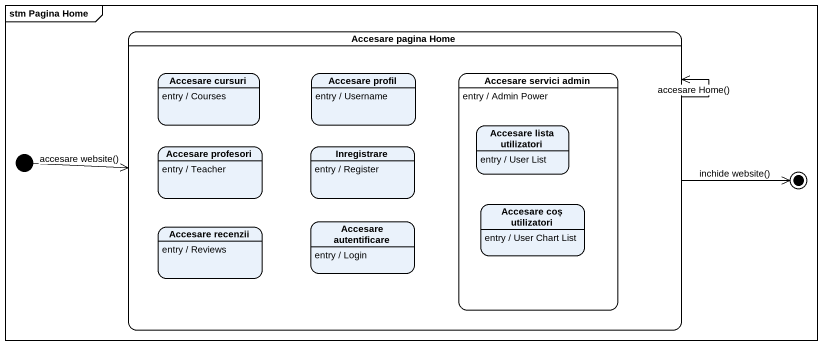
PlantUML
@startuml
mainframe stm Pagina Home
hide empty description
state "Accesare pagina Home" as Accesare_pagina_Home {
  state "Accesare cursuri" as Accesare_cursuri
  Accesare_cursuri : entry / Courses
  state "Accesare profil" as Accesare_profil
  Accesare_profil : entry / Username
  state "Accesare servici admin" as Accesare_servici_admin {
    state "Accesare lista utilizatori" as Accesare_lista_utilizatori
    Accesare_lista_utilizatori : entry / User List
    state "Accesare coș utilizatori" as Accesare_coș_utilizatori
    Accesare_coș_utilizatori : entry / User Chart List
  }
  Accesare_servici_admin : entry / Admin Power
  state "Accesare profesori" as Accesare_profesori
  Accesare_profesori : entry / Teacher
  state Inregistrare
  Inregistrare : entry / Register
  state "Accesare recenzii" as Accesare_recenzii
  Accesare_recenzii : entry / Reviews
  state "Accesare autentificare" as Accesare_autentificare
  Accesare_autentificare : entry / Login
}
[*] -right-> Accesare_pagina_Home : accesare website()
Accesare_pagina_Home --> Accesare_pagina_Home : accesare Home()
Accesare_pagina_Home -right-> [*] : inchide website()
@enduml
